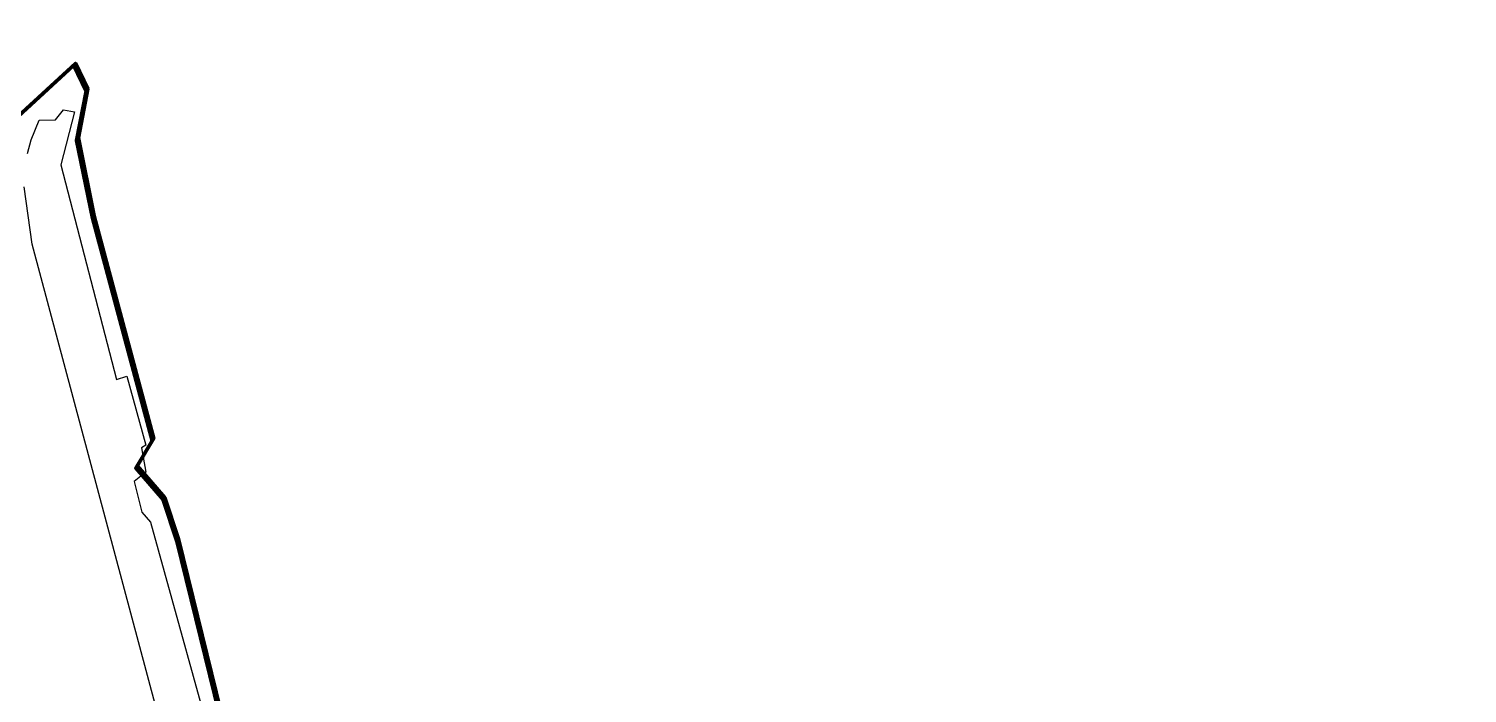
# Model space of a CAD drawing. Header units: millimetres. Extents: x 1379499 to 1411715, y 5652947 to 5671991.
# Drawn here: x 1402561 to 1404265, y 5662053 to 5662840 of the extents above; entities that cross this region are included whole.
import ezdxf

# ---------------------------------------------------------------- set-up
doc = ezdxf.new("R2010")
doc.units = ezdxf.units.MM
doc.layers.add('_5Інше', color=252, linetype='Continuous', lineweight=25)
for name, color, linetype in [('ВулНазва', 7, 'Continuous'), ('межа по генплану', 7, 'Continuous'), ('на область', 5, 'Continuous')]:
    doc.layers.add(name, color=color, linetype=linetype)
picture_1 = doc.add_image_def('image1.bmp', size_in_pixel=(3370, 2384))

# ---------------------------------------------------------------- blocks, each defined once
blk = doc.blocks.new('ЛвЗд')
at = {"layer": '_5Інше', "color": 204, "linetype": 'Continuous'}
for points in [[(46479.519, 29705.086), (46489.16, 29716.929)], [(46502.115, 29714.529), (46485.614, 29651.75)], [(46489.16, 29716.929), (46502.115, 29714.529)], [(46450.605, 29681.693), (46460.245, 29704.994)], [(46460.245, 29704.994), (46479.519, 29705.086)], [(46445.871, 29665.442), (46450.605, 29681.693)], [(46485.614, 29651.75), (46550, 29397)], [(46451, 29558), (46442, 29626)], [(46603.769, 28972.58), (46451, 29558)], [(46550, 29397), (46562, 29401)], [(46562, 29401), (46584, 29319)], [(46584, 29319), (46579, 29316)], [(46579, 29316), (46584, 29287)], [(46584, 29287), (46570, 29276)], [(46570, 29276), (46579, 29240)], [(46579, 29240), (46589, 29228)], [(46589, 29228), (46672.255, 28920.883)]]:
    blk.add_lwpolyline(points, dxfattribs=at)

msp = doc.modelspace()

# ---------------------------------------------------------------- linework, layer by layer
at = {"layer": 'межа по генплану', "color": 3, "lineweight": 70}
msp.add_lwpolyline([(1402442.6, 5662639.5), (1402614.1, 5662797), (1402628.7, 5662766.6), (1402617.5, 5662708.2), (1402636.1, 5662616.1), (1402707, 5662352.2), (1402687.5, 5662319.9), (1402719.8, 5662282.5), (1402736.2, 5662233.6), (1402797.8, 5661982.7)], dxfattribs=at)
at = {"layer": 'межа по генплану', "color": 5, "lineweight": 70}
msp.add_lwpolyline([(1402442.6, 5662639.5), (1402614.1, 5662797), (1402628.7, 5662766.6), (1402617.5, 5662708.2), (1402636.1, 5662616.1), (1402707, 5662352.2), (1402687.5, 5662319.9), (1402719.8, 5662282.5), (1402736.2, 5662233.6), (1402797.8, 5661982.7)], dxfattribs=at)
at = {"layer": 'межа по генплану', "color": 1, "lineweight": 70}
msp.add_lwpolyline([(1402445, 5662642.3), (1402616.5, 5662799.8), (1402631.1, 5662769.4), (1402619.9, 5662711), (1402638.6, 5662618.9), (1402709.5, 5662355), (1402689.9, 5662322.7), (1402722.2, 5662285.3), (1402738.6, 5662236.4), (1402800.2, 5661985.5)], dxfattribs=at)

# ---------------------------------------------------------------- block references
at = {"layer": 'ВулНазва', "color": 7, "lineweight": 9, "rotation": 0.3369352804739994}
msp.add_blockref('ЛвЗд', (1356288.9, 5632754.6), dxfattribs=at)

# ---------------------------------------------------------------- pictures from other files: only their frames are drawn
at = {"layer": 'на область', "color": 7, "lineweight": -2}
image = msp.add_image(picture_1, insert=(1395288.6, 5652947), size_in_units=(16426, 11620.1), dxfattribs=at)
image.dxf.flags = 7

doc.saveas('drawing.dxf')
